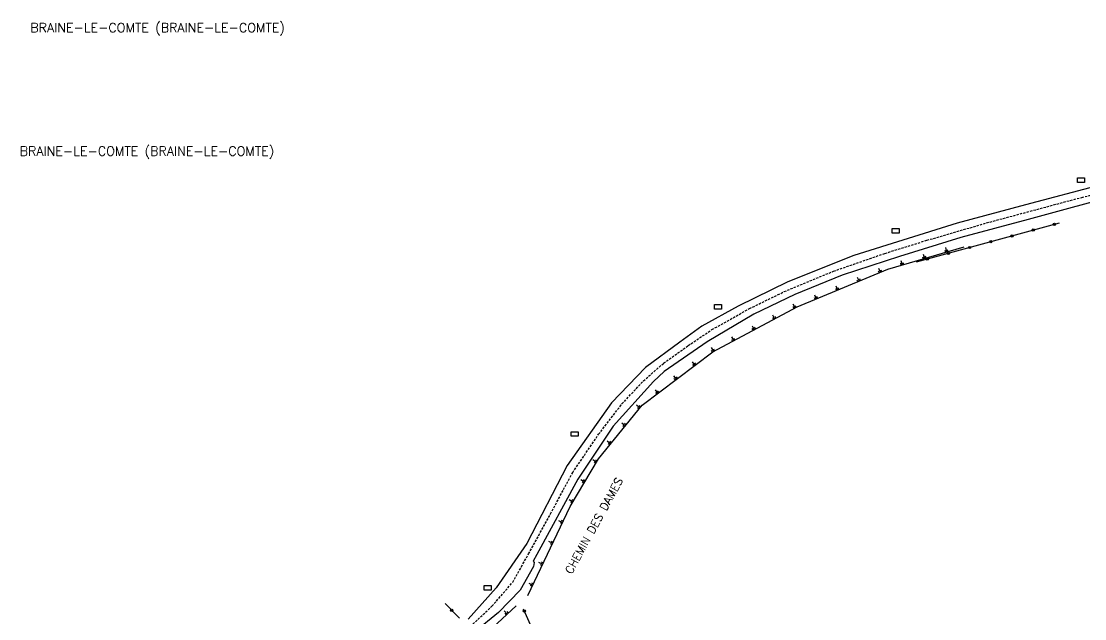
# Model space of a CAD drawing. Header units: millimetres. Extents: x 134000 to 135001, y 143000 to 144000.
# Drawn here: x 134516.7 to 134746.5, y 143385.7 to 143514.9 of the extents above; entities that cross this region are included whole.
import ezdxf
from ezdxf.enums import TextEntityAlignment as Align

# ---------------------------------------------------------------- set-up
doc = ezdxf.new("R2010")
doc.units = ezdxf.units.MM
doc.linetypes.add('DASHED', pattern=[0.75, 0.5, -0.25])
doc.layers.get('0').update_dxf_attribs({"linetype": 'CONTINUOUS'})
for name, color, linetype in [('W0001', 6, 'DASHED'), ('W0008', 7, 'CONTINUOUS'), ('W0211', 2, 'CONTINUOUS'), ('W0322', 7, 'CONTINUOUS'), ('W0980', 7, 'CONTINUOUS'), ('W0989', 7, 'CONTINUOUS'), ('W1471', 7, 'CONTINUOUS')]:
    doc.layers.add(name, color=color, linetype=linetype)
doc.styles.get("Standard").update_dxf_attribs({"font": 'romans.shx', "width": 0.85})

# ---------------------------------------------------------------- blocks, each defined once
blk = doc.blocks.new('T1471')
at = {"color": 0, "linetype": 'Continuous', "flags": 128}
blk.add_lwpolyline([(-0.75, -0.5), (-0.75, 0.5), (0.75, 0.5), (0.75, -0.5), (-0.75, -0.5)], dxfattribs=at)
blk = doc.blocks.new('t322o')
at = {"color": 0, "linetype": 'Continuous'}
for radius in [0.25, 0.15]:
    blk.add_circle((0, 0), radius, dxfattribs=at)
blk = doc.blocks.new('t211o')
at = {"color": 0, "linetype": 'Continuous'}
for p, q in [((-0.29, 0.5), (-0.29, 0)), ((0, 1), (0, 0)), ((0.29, 0.5), (0.29, 0))]:
    blk.add_line(p, q, dxfattribs=at)

msp = doc.modelspace()

# ---------------------------------------------------------------- linework, layer by layer
at = {"layer": 'W0001'}
msp.add_lwpolyline([(134613.72, 143384.05), (134618.4, 143388.41), (134622.9, 143393.63), (134626.32, 143399.73), (134631.04, 143408.37), (134635.85, 143417.33), (134641.45, 143425.61), (134646.5, 143432.18), (134651.14, 143437.16), (134655.49, 143440.98), (134660.79, 143444.79), (134665.95, 143448.25), (134674.07, 143452.8), (134681.57, 143456.47), (134692.22, 143460.89), (134703.33, 143464.74), (134712.38, 143467.57), (134725.29, 143471.33), (134745.85, 143476.85), (134775.23, 143484.12), (134807.33, 143492.03)], dxfattribs=at)
at = {"layer": 'W0008'}
for points in [[(134806.99, 143493.52), (134794.11, 143490.55), (134770.4, 143484.53), (134750.03, 143479.58), (134733.73, 143475.27), (134718.95, 143471.3), (134696.6, 143464.31), (134682.34, 143458.58), (134671.62, 143453.32), (134663.73, 143449.03), (134659.03, 143445.55), (134651.62, 143440.05), (134644.22, 143432.43), (134634.66, 143418.89), (134625.95, 143402.01), (134619.34, 143392.39), (134613.29, 143385.64)], [(134807.67, 143490.55), (134801.5, 143489.18), (134777.58, 143483.04), (134755.19, 143477.74), (134734.29, 143472.09), (134719.71, 143468.14), (134706.45, 143464.1), (134694.1, 143460), (134683.84, 143455.83), (134675, 143451.57), (134664.89, 143445.61), (134655.62, 143439.17), (134653.3, 143437.05), (134644.62, 143427.4), (134636.98, 143415.88), (134628.09, 143399.63), (134627.3, 143398.17), (134627.5, 143397.89), (134627.39, 143396.99), (134624.48, 143391.88), (134619.85, 143387.04), (134614.7, 143382.88)]]:
    msp.add_lwpolyline(points, dxfattribs=at)
at = {"layer": 'W0211'}
for points in [[(134626.17, 143390.75), (134635.32, 143409.98), (134641.46, 143420.3), (134650.89, 143431.9), (134666.13, 143443.42), (134684.38, 143453.17), (134703.96, 143461.29), (134720.49, 143466.17)], [(134522.44, 143307.27), (134537.71, 143322.65), (134551.69, 143335.34), (134579.21, 143355.1), (134612.53, 143378.19), (134623.62, 143388.5)]]:
    msp.add_lwpolyline(points, dxfattribs=at)
at = {"layer": 'W0322'}
for p, q in [((134710.18, 143462.88), (134741.08, 143471.33)), ((134611.39, 143385.84), (134608.28, 143388.99)), ((134628.34, 143380.86), (134625.21, 143387.78))]:
    msp.add_line(p, q, dxfattribs=at)

# ---------------------------------------------------------------- block references
at = {"layer": 'W0211'}
for p, rotation in [((134716.67, 143465.04), 16.44220855157885), ((134707.08, 143462.21), 16.44220855157885), ((134711.88, 143463.62), 16.44220855157885), ((134702.35, 143460.62), 22.50649341137586), ((134697.73, 143458.7), 22.50649341137586), ((134693.11, 143456.79), 22.50649341137586), ((134683.9, 143452.92), 28.12820209740933), ((134688.49, 143454.88), 22.50649341137586), ((134679.49, 143450.56), 28.12820209740933), ((134675.08, 143448.2), 28.12820209740933), ((134670.67, 143445.84), 28.12820209740933), ((134666.26, 143443.49), 28.12820209740933), ((134662.26, 143440.49), 37.07864589979503), ((134658.27, 143437.48), 37.07864589979503), ((134654.28, 143434.46), 37.07864589979503), ((134650.41, 143431.32), 50.90321623735276), ((134647.26, 143427.44), 50.90321623735276), ((134644.11, 143423.56), 50.90321623735276), ((134641.05, 143419.61), 59.25880389454386), ((134638.49, 143415.31), 59.25880389454386), ((134635.94, 143411.01), 59.25880389454386), ((134633.69, 143406.55), 64.53704494661372), ((134631.54, 143402.04), 64.53704494661372), ((134629.39, 143397.52), 64.53704494661372), ((134627.24, 143393.01), 64.53704494661372), ((134621.71, 143386.72), 42.89880403171535)]:
    msp.add_blockref('t211o', p, dxfattribs=dict(at, rotation=rotation))
at = {"layer": 'W0322'}
for p, rotation in [((134735.38, 143469.77), 15.30271498385408), ((134739.96, 143471.03), 15.30271498385408), ((134726.22, 143467.27), 15.30271498385408), ((134730.8, 143468.52), 15.30271498385408), ((134721.64, 143466.01), 15.30271498385408), ((134712.47, 143463.51), 15.30271498385408), ((134717.05, 143464.76), 15.30271498385408), ((134609.72, 143387.53), 134.7166325563434), ((134625.4, 143387.36), 114.3565144241959)]:
    msp.add_blockref('t322o', p, dxfattribs=dict(at, rotation=rotation))
at = {"layer": 'W1471'}
for p in [(134745.68, 143480.55), (134705.64, 143469.6), (134667.27, 143453.2), (134636.28, 143425.67), (134617.46, 143392.38)]:
    msp.add_blockref('T1471', p, dxfattribs=at)

# ---------------------------------------------------------------- texts
at = {"layer": 'W0980'}
for p in [(134546.14, 143513.42), (134543.85, 143486.72)]:
    msp.add_text('BRAINE-LE-COMTE (BRAINE-LE-COMTE)', height=2, dxfattribs=at).set_placement(p, align=Align.MIDDLE)
at = {"layer": 'W0989'}
msp.add_text('CHEMIN DES DAMES', height=1.75, rotation=61.3165, dxfattribs=at).set_placement((134640.44, 143405.84), align=Align.MIDDLE)

doc.saveas('drawing.dxf')
